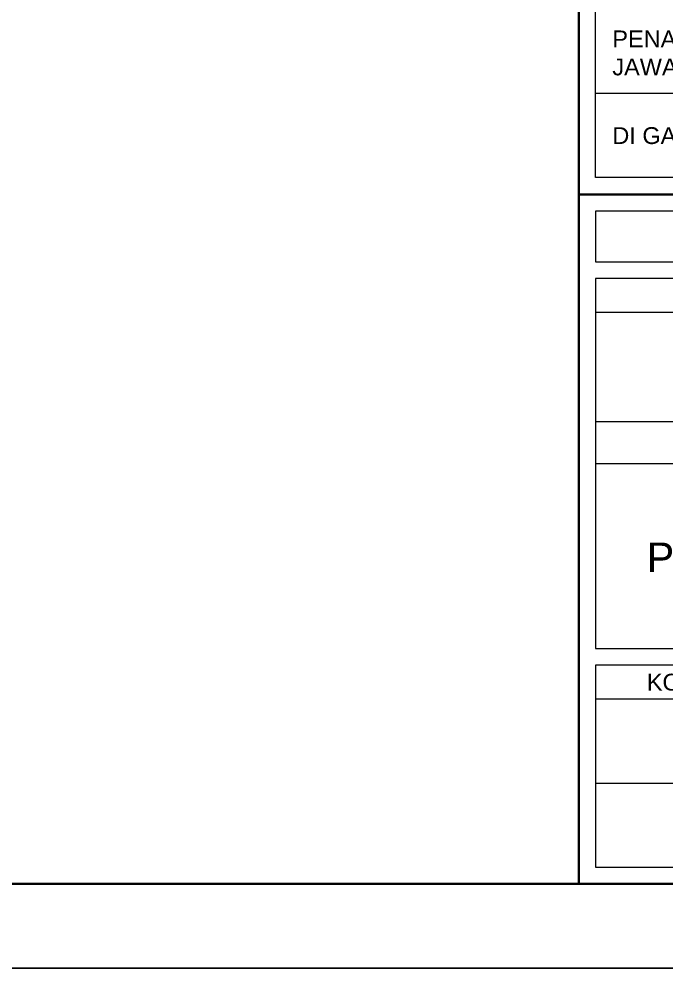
# Model space of a CAD drawing. Header units: millimetres. Extents: x -11 to 1625, y -267 to 195.
# Drawn here: x 1145.56 to 1153.25, y 63 to 74.29 of the extents above; entities that cross this region are included whole.
import ezdxf
from ezdxf.enums import TextEntityAlignment as Align

# ---------------------------------------------------------------- set-up
doc = ezdxf.new("R2010")
doc.units = ezdxf.units.MM
doc.layers.add('GRS KOP', color=1, linetype='Continuous', lineweight=35)
doc.layers.add('kop', color=7, linetype='Continuous', lineweight=20)
doc.styles.add('BARU', font='complex.shx')
doc.styles.get("Standard").update_dxf_attribs({"font": 'ARIALUNI.TTF'})

# ---------------------------------------------------------------- blocks, each defined once
blk = doc.blocks.new('kop')
at = {"layer": 'GRS KOP'}
for p, q in [((73, 1), (73, 54)), ((73, 9.2), (83, 9.2))]:
    blk.add_line(p, q, dxfattribs=at)
blk.add_lwpolyline([(1, 54), (83, 54), (83, 1), (1, 1)], close=True, dxfattribs=at)
at = {"layer": 'kop', "color": 7}
for p, q in [((84, 55), (0, 55)), ((0, 0), (84, 0))]:
    blk.add_line(p, q, dxfattribs=at)
at = {"layer": 'kop'}
for p, q in [((73.2, 9.4), (73.2, 15)), ((82.8, 10.4), (73.2, 10.4)), ((82.8, 9.4), (73.2, 9.4)), ((73.2, 7.8), (82.8, 7.8)), ((73.2, 6.5), (82.8, 6.5)), ((73.2, 6), (82.8, 6)), ((73.2, 3.2), (82.8, 3.2)), ((73.2, 2.2), (82.8, 2.2))]:
    blk.add_line(p, q, dxfattribs=at)
for points in [[(73.2, 8.4), (82.8, 8.4), (82.8, 9), (73.2, 9)], [(73.2, 3.8), (82.8, 3.8), (82.8, 8.2), (73.2, 8.2)], [(73.2, 1.2), (82.8, 1.2), (82.8, 3.6), (73.2, 3.6)]]:
    blk.add_lwpolyline(points, close=True, dxfattribs=at)
blk.add_text('KODE GAMBAR', height=0.2, dxfattribs=at).set_placement((74.85, 3.4), align=Align.MIDDLE)
at = {"layer": 'kop', "char_height": 0.2, "attachment_point": 1}
for s, insert, width in [('PENANGGUNG\\PJAWAB ARSITEKTUR', (73.4, 11.15), 8.79211), ('DI GAMBAR', (73.4, 10), 7.59768)]:
    blk.add_mtext(s, dxfattribs=dict(at, insert=insert, width=width))
at = {"layer": 'kop', "style": 'BARU', "flags": 4}
for p, height in [((73.8, 5.4), 0.35), ((80.303, 5.382), 0.25), ((73.8, 4.9), 0.35), ((80.303, 4.882), 0.25), ((73.8, 4.4), 0.35), ((80.303, 4.382), 0.25)]:
    blk.add_attdef('-', p, '', height=height, dxfattribs=at)
at = {"layer": 'kop', "flags": 4}
for tag, p in [('AR-00', (78.057, 2.648)), ('00', (81.238, 2.647))]:
    blk.add_attdef(tag, text='', height=0.35, dxfattribs=at).set_placement(p, align=Align.MIDDLE)

msp = doc.modelspace()

# ---------------------------------------------------------------- block references
at = {"layer": 'kop'}
ref = msp.add_blockref('kop', (1079.214162, 62.9999999), dxfattribs=at)
ref.add_attrib('-', 'POTONGAN PRINSIP', (1153.0236685, 67.7095878), dxfattribs={"height": 0.35, "flags": 4})
msp.add_blockref('kop', (1079.214162, 7.9999999), dxfattribs=at)

doc.saveas('drawing.dxf')
